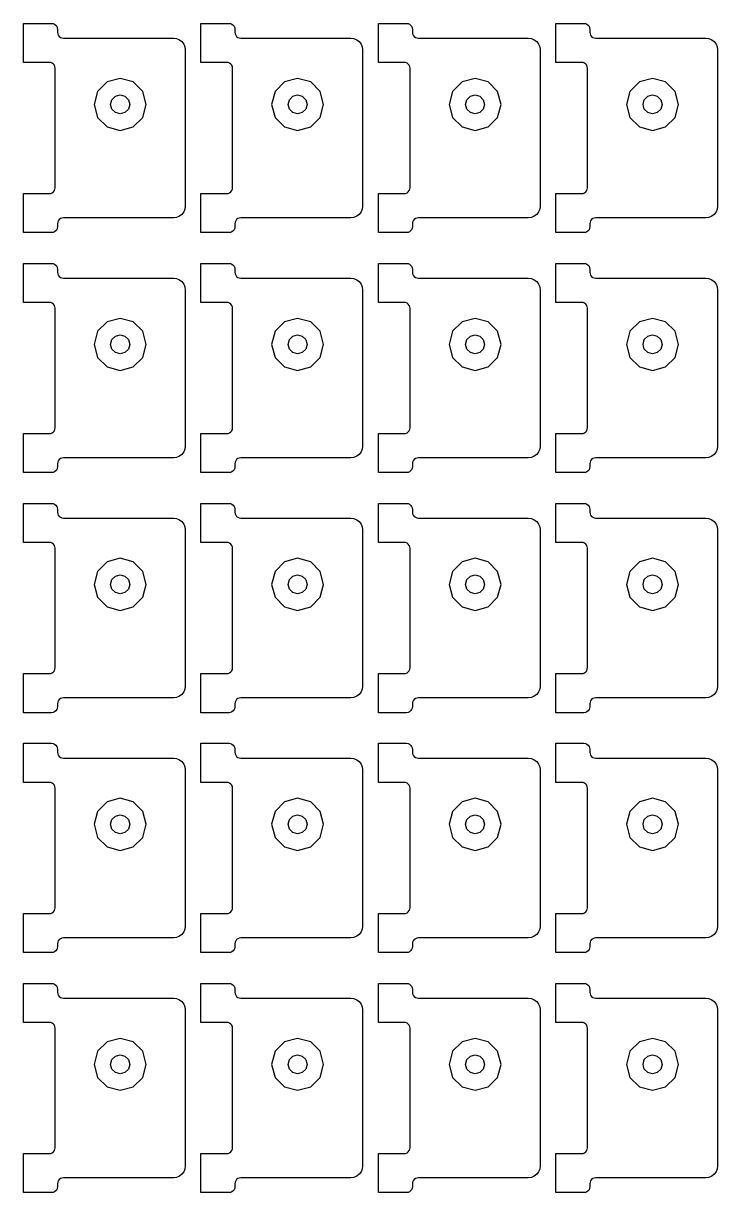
# Model space of a CAD drawing. Extents: x 11 to 212, y 11 to 212.
# Drawn here: x 74.06 to 80.96, y 61.2 to 72.84 of the extents above; entities that cross this region are included whole.
import ezdxf

# ---------------------------------------------------------------- set-up
doc = ezdxf.new("R2010")
doc.units = 0
doc.layers.add('G', color=7, linetype='continuous')

msp = doc.modelspace()

# ---------------------------------------------------------------- linework, layer by layer
at = {"layer": 'G'}
for points in [[(74.318, 71.141), (74.333, 71.143), (74.347, 71.149), (74.359, 71.158), (74.369, 71.171), (74.374, 71.185), (74.376, 71.2), (74.376, 72.388), (74.374, 72.403), (74.369, 72.418), (74.359, 72.43), (74.347, 72.439), (74.333, 72.445), (74.318, 72.447), (74.061, 72.447), (74.061, 72.835), (74.341, 72.835), (74.356, 72.833), (74.371, 72.827), (74.383, 72.818), (74.392, 72.806), (74.398, 72.792), (74.4, 72.776), (74.4, 72.747), (74.402, 72.732), (74.408, 72.718), (74.417, 72.705), (74.429, 72.696), (74.444, 72.69), (74.459, 72.688), (75.553, 72.688), (75.583, 72.684), (75.612, 72.672), (75.636, 72.654), (75.655, 72.629), (75.667, 72.601), (75.671, 72.571), (75.671, 71.018), (75.667, 70.987), (75.655, 70.959), (75.636, 70.934), (75.612, 70.916), (75.583, 70.904), (75.553, 70.9), (74.459, 70.9), (74.444, 70.898), (74.429, 70.892), (74.417, 70.883), (74.408, 70.871), (74.402, 70.856), (74.4, 70.841), (74.4, 70.812), (74.398, 70.797), (74.392, 70.782), (74.383, 70.77), (74.371, 70.761), (74.356, 70.755), (74.341, 70.753), (74.061, 70.753), (74.061, 71.141)], [(76.082, 71.141), (76.098, 71.143), (76.112, 71.149), (76.124, 71.158), (76.133, 71.171), (76.139, 71.185), (76.141, 71.2), (76.141, 72.388), (76.139, 72.403), (76.133, 72.418), (76.124, 72.43), (76.112, 72.439), (76.098, 72.445), (76.082, 72.447), (75.826, 72.447), (75.826, 72.835), (76.106, 72.835), (76.121, 72.833), (76.135, 72.827), (76.147, 72.818), (76.157, 72.806), (76.163, 72.792), (76.165, 72.776), (76.165, 72.747), (76.167, 72.732), (76.173, 72.718), (76.182, 72.705), (76.194, 72.696), (76.208, 72.69), (76.224, 72.688), (77.318, 72.688), (77.348, 72.684), (77.376, 72.672), (77.401, 72.654), (77.42, 72.629), (77.431, 72.601), (77.435, 72.571), (77.435, 71.018), (77.431, 70.987), (77.42, 70.959), (77.401, 70.934), (77.376, 70.916), (77.348, 70.904), (77.318, 70.9), (76.224, 70.9), (76.208, 70.898), (76.194, 70.892), (76.182, 70.883), (76.173, 70.871), (76.167, 70.856), (76.165, 70.841), (76.165, 70.812), (76.163, 70.797), (76.157, 70.782), (76.147, 70.77), (76.135, 70.761), (76.121, 70.755), (76.106, 70.753), (75.826, 70.753), (75.826, 71.141)], [(77.847, 71.141), (77.862, 71.143), (77.876, 71.149), (77.889, 71.158), (77.898, 71.171), (77.904, 71.185), (77.906, 71.2), (77.906, 72.388), (77.904, 72.403), (77.898, 72.418), (77.889, 72.43), (77.876, 72.439), (77.862, 72.445), (77.847, 72.447), (77.591, 72.447), (77.591, 72.835), (77.871, 72.835), (77.886, 72.833), (77.9, 72.827), (77.912, 72.818), (77.922, 72.806), (77.927, 72.792), (77.929, 72.776), (77.929, 72.747), (77.931, 72.732), (77.937, 72.718), (77.947, 72.705), (77.959, 72.696), (77.973, 72.69), (77.988, 72.688), (79.082, 72.688), (79.113, 72.684), (79.141, 72.672), (79.166, 72.654), (79.184, 72.629), (79.196, 72.601), (79.2, 72.571), (79.2, 71.018), (79.196, 70.987), (79.184, 70.959), (79.166, 70.934), (79.141, 70.916), (79.113, 70.904), (79.082, 70.9), (77.988, 70.9), (77.973, 70.898), (77.959, 70.892), (77.947, 70.883), (77.937, 70.871), (77.931, 70.856), (77.929, 70.841), (77.929, 70.812), (77.927, 70.797), (77.922, 70.782), (77.912, 70.77), (77.9, 70.761), (77.886, 70.755), (77.871, 70.753), (77.591, 70.753), (77.591, 71.141)], [(79.612, 71.141), (79.627, 71.143), (79.641, 71.149), (79.653, 71.158), (79.663, 71.171), (79.669, 71.185), (79.671, 71.2), (79.671, 72.388), (79.669, 72.403), (79.663, 72.418), (79.653, 72.43), (79.641, 72.439), (79.627, 72.445), (79.612, 72.447), (79.355, 72.447), (79.355, 72.835), (79.635, 72.835), (79.651, 72.833), (79.665, 72.827), (79.677, 72.818), (79.686, 72.806), (79.692, 72.792), (79.694, 72.776), (79.694, 72.747), (79.696, 72.732), (79.702, 72.718), (79.711, 72.705), (79.724, 72.696), (79.738, 72.69), (79.753, 72.688), (80.847, 72.688), (80.878, 72.684), (80.906, 72.672), (80.93, 72.654), (80.949, 72.629), (80.961, 72.601), (80.965, 72.571), (80.965, 71.018), (80.961, 70.987), (80.949, 70.959), (80.93, 70.934), (80.906, 70.916), (80.878, 70.904), (80.847, 70.9), (79.753, 70.9), (79.738, 70.898), (79.724, 70.892), (79.711, 70.883), (79.702, 70.871), (79.696, 70.856), (79.694, 70.841), (79.694, 70.812), (79.692, 70.797), (79.686, 70.782), (79.677, 70.77), (79.665, 70.761), (79.651, 70.755), (79.635, 70.753), (79.355, 70.753), (79.355, 71.141)], [(75.248, 71.9), (75.282, 72.029), (75.248, 72.159), (75.153, 72.254), (75.024, 72.288), (74.894, 72.254), (74.799, 72.159), (74.765, 72.029), (74.799, 71.9), (74.894, 71.805), (75.024, 71.771), (75.153, 71.805)], [(77.012, 71.9), (77.047, 72.029), (77.012, 72.159), (76.918, 72.254), (76.788, 72.288), (76.659, 72.254), (76.564, 72.159), (76.529, 72.029), (76.564, 71.9), (76.659, 71.805), (76.788, 71.771), (76.918, 71.805)], [(78.777, 71.9), (78.812, 72.029), (78.777, 72.159), (78.682, 72.254), (78.553, 72.288), (78.424, 72.254), (78.329, 72.159), (78.294, 72.029), (78.329, 71.9), (78.424, 71.805), (78.553, 71.771), (78.682, 71.805)], [(80.542, 71.9), (80.576, 72.029), (80.542, 72.159), (80.447, 72.254), (80.318, 72.288), (80.188, 72.254), (80.093, 72.159), (80.059, 72.029), (80.093, 71.9), (80.188, 71.805), (80.318, 71.771), (80.447, 71.805)], [(75.118, 72.029), (75.105, 71.982), (75.071, 71.948), (75.024, 71.935), (74.976, 71.948), (74.942, 71.982), (74.929, 72.029), (74.942, 72.076), (74.976, 72.111), (75.024, 72.124), (75.071, 72.111), (75.105, 72.076)], [(76.882, 72.029), (76.87, 71.982), (76.835, 71.948), (76.788, 71.935), (76.741, 71.948), (76.707, 71.982), (76.694, 72.029), (76.707, 72.076), (76.741, 72.111), (76.788, 72.124), (76.835, 72.111), (76.87, 72.076)], [(78.647, 72.029), (78.634, 71.982), (78.6, 71.948), (78.553, 71.935), (78.506, 71.948), (78.471, 71.982), (78.459, 72.029), (78.471, 72.076), (78.506, 72.111), (78.553, 72.124), (78.6, 72.111), (78.634, 72.076)], [(80.412, 72.029), (80.399, 71.982), (80.365, 71.948), (80.318, 71.935), (80.271, 71.948), (80.236, 71.982), (80.224, 72.029), (80.236, 72.076), (80.271, 72.111), (80.318, 72.124), (80.365, 72.111), (80.399, 72.076)], [(74.318, 68.753), (74.333, 68.755), (74.347, 68.761), (74.359, 68.77), (74.369, 68.782), (74.374, 68.797), (74.376, 68.812), (74.376, 70), (74.374, 70.015), (74.369, 70.029), (74.359, 70.042), (74.347, 70.051), (74.333, 70.057), (74.318, 70.059), (74.061, 70.059), (74.061, 70.447), (74.341, 70.447), (74.356, 70.445), (74.371, 70.439), (74.383, 70.43), (74.392, 70.418), (74.398, 70.403), (74.4, 70.388), (74.4, 70.359), (74.402, 70.344), (74.408, 70.329), (74.417, 70.317), (74.429, 70.308), (74.444, 70.302), (74.459, 70.3), (75.553, 70.3), (75.583, 70.296), (75.612, 70.284), (75.636, 70.266), (75.655, 70.241), (75.667, 70.213), (75.671, 70.182), (75.671, 68.629), (75.667, 68.599), (75.655, 68.571), (75.636, 68.546), (75.612, 68.528), (75.583, 68.516), (75.553, 68.512), (74.459, 68.512), (74.444, 68.51), (74.429, 68.504), (74.417, 68.495), (74.408, 68.482), (74.402, 68.468), (74.4, 68.453), (74.4, 68.424), (74.398, 68.408), (74.392, 68.394), (74.383, 68.382), (74.371, 68.373), (74.356, 68.367), (74.341, 68.365), (74.061, 68.365), (74.061, 68.753)], [(76.082, 68.753), (76.098, 68.755), (76.112, 68.761), (76.124, 68.77), (76.133, 68.782), (76.139, 68.797), (76.141, 68.812), (76.141, 70), (76.139, 70.015), (76.133, 70.029), (76.124, 70.042), (76.112, 70.051), (76.098, 70.057), (76.082, 70.059), (75.826, 70.059), (75.826, 70.447), (76.106, 70.447), (76.121, 70.445), (76.135, 70.439), (76.147, 70.43), (76.157, 70.418), (76.163, 70.403), (76.165, 70.388), (76.165, 70.359), (76.167, 70.344), (76.173, 70.329), (76.182, 70.317), (76.194, 70.308), (76.208, 70.302), (76.224, 70.3), (77.318, 70.3), (77.348, 70.296), (77.376, 70.284), (77.401, 70.266), (77.42, 70.241), (77.431, 70.213), (77.435, 70.182), (77.435, 68.629), (77.431, 68.599), (77.42, 68.571), (77.401, 68.546), (77.376, 68.528), (77.348, 68.516), (77.318, 68.512), (76.224, 68.512), (76.208, 68.51), (76.194, 68.504), (76.182, 68.495), (76.173, 68.482), (76.167, 68.468), (76.165, 68.453), (76.165, 68.424), (76.163, 68.408), (76.157, 68.394), (76.147, 68.382), (76.135, 68.373), (76.121, 68.367), (76.106, 68.365), (75.826, 68.365), (75.826, 68.753)], [(77.847, 68.753), (77.862, 68.755), (77.876, 68.761), (77.889, 68.77), (77.898, 68.782), (77.904, 68.797), (77.906, 68.812), (77.906, 70), (77.904, 70.015), (77.898, 70.029), (77.889, 70.042), (77.876, 70.051), (77.862, 70.057), (77.847, 70.059), (77.591, 70.059), (77.591, 70.447), (77.871, 70.447), (77.886, 70.445), (77.9, 70.439), (77.912, 70.43), (77.922, 70.418), (77.927, 70.403), (77.929, 70.388), (77.929, 70.359), (77.931, 70.344), (77.937, 70.329), (77.947, 70.317), (77.959, 70.308), (77.973, 70.302), (77.988, 70.3), (79.082, 70.3), (79.113, 70.296), (79.141, 70.284), (79.166, 70.266), (79.184, 70.241), (79.196, 70.213), (79.2, 70.182), (79.2, 68.629), (79.196, 68.599), (79.184, 68.571), (79.166, 68.546), (79.141, 68.528), (79.113, 68.516), (79.082, 68.512), (77.988, 68.512), (77.973, 68.51), (77.959, 68.504), (77.947, 68.495), (77.937, 68.482), (77.931, 68.468), (77.929, 68.453), (77.929, 68.424), (77.927, 68.408), (77.922, 68.394), (77.912, 68.382), (77.9, 68.373), (77.886, 68.367), (77.871, 68.365), (77.591, 68.365), (77.591, 68.753)], [(79.612, 68.753), (79.627, 68.755), (79.641, 68.761), (79.653, 68.77), (79.663, 68.782), (79.669, 68.797), (79.671, 68.812), (79.671, 70), (79.669, 70.015), (79.663, 70.029), (79.653, 70.042), (79.641, 70.051), (79.627, 70.057), (79.612, 70.059), (79.355, 70.059), (79.355, 70.447), (79.635, 70.447), (79.651, 70.445), (79.665, 70.439), (79.677, 70.43), (79.686, 70.418), (79.692, 70.403), (79.694, 70.388), (79.694, 70.359), (79.696, 70.344), (79.702, 70.329), (79.711, 70.317), (79.724, 70.308), (79.738, 70.302), (79.753, 70.3), (80.847, 70.3), (80.878, 70.296), (80.906, 70.284), (80.93, 70.266), (80.949, 70.241), (80.961, 70.213), (80.965, 70.182), (80.965, 68.629), (80.961, 68.599), (80.949, 68.571), (80.93, 68.546), (80.906, 68.528), (80.878, 68.516), (80.847, 68.512), (79.753, 68.512), (79.738, 68.51), (79.724, 68.504), (79.711, 68.495), (79.702, 68.482), (79.696, 68.468), (79.694, 68.453), (79.694, 68.424), (79.692, 68.408), (79.686, 68.394), (79.677, 68.382), (79.665, 68.373), (79.651, 68.367), (79.635, 68.365), (79.355, 68.365), (79.355, 68.753)], [(75.248, 69.512), (75.282, 69.641), (75.248, 69.771), (75.153, 69.865), (75.024, 69.9), (74.894, 69.865), (74.799, 69.771), (74.765, 69.641), (74.799, 69.512), (74.894, 69.417), (75.024, 69.382), (75.153, 69.417)], [(77.012, 69.512), (77.047, 69.641), (77.012, 69.771), (76.918, 69.865), (76.788, 69.9), (76.659, 69.865), (76.564, 69.771), (76.529, 69.641), (76.564, 69.512), (76.659, 69.417), (76.788, 69.382), (76.918, 69.417)], [(78.777, 69.512), (78.812, 69.641), (78.777, 69.771), (78.682, 69.865), (78.553, 69.9), (78.424, 69.865), (78.329, 69.771), (78.294, 69.641), (78.329, 69.512), (78.424, 69.417), (78.553, 69.382), (78.682, 69.417)], [(80.542, 69.512), (80.576, 69.641), (80.542, 69.771), (80.447, 69.865), (80.318, 69.9), (80.188, 69.865), (80.093, 69.771), (80.059, 69.641), (80.093, 69.512), (80.188, 69.417), (80.318, 69.382), (80.447, 69.417)], [(75.118, 69.641), (75.105, 69.594), (75.071, 69.56), (75.024, 69.547), (74.976, 69.56), (74.942, 69.594), (74.929, 69.641), (74.942, 69.688), (74.976, 69.723), (75.024, 69.735), (75.071, 69.723), (75.105, 69.688)], [(76.882, 69.641), (76.87, 69.594), (76.835, 69.56), (76.788, 69.547), (76.741, 69.56), (76.707, 69.594), (76.694, 69.641), (76.707, 69.688), (76.741, 69.723), (76.788, 69.735), (76.835, 69.723), (76.87, 69.688)], [(78.647, 69.641), (78.634, 69.594), (78.6, 69.56), (78.553, 69.547), (78.506, 69.56), (78.471, 69.594), (78.459, 69.641), (78.471, 69.688), (78.506, 69.723), (78.553, 69.735), (78.6, 69.723), (78.634, 69.688)], [(80.412, 69.641), (80.399, 69.594), (80.365, 69.56), (80.318, 69.547), (80.271, 69.56), (80.236, 69.594), (80.224, 69.641), (80.236, 69.688), (80.271, 69.723), (80.318, 69.735), (80.365, 69.723), (80.399, 69.688)], [(74.318, 66.365), (74.333, 66.367), (74.347, 66.373), (74.359, 66.382), (74.369, 66.394), (74.374, 66.408), (74.376, 66.424), (74.376, 67.612), (74.374, 67.627), (74.369, 67.641), (74.359, 67.653), (74.347, 67.663), (74.333, 67.669), (74.318, 67.671), (74.061, 67.671), (74.061, 68.059), (74.341, 68.059), (74.356, 68.057), (74.371, 68.051), (74.383, 68.042), (74.392, 68.029), (74.398, 68.015), (74.4, 68), (74.4, 67.971), (74.402, 67.955), (74.408, 67.941), (74.417, 67.929), (74.429, 67.92), (74.444, 67.914), (74.459, 67.912), (75.553, 67.912), (75.583, 67.908), (75.612, 67.896), (75.636, 67.877), (75.655, 67.853), (75.667, 67.825), (75.671, 67.794), (75.671, 66.241), (75.667, 66.211), (75.655, 66.182), (75.636, 66.158), (75.612, 66.139), (75.583, 66.128), (75.553, 66.124), (74.459, 66.124), (74.444, 66.122), (74.429, 66.116), (74.417, 66.106), (74.408, 66.094), (74.402, 66.08), (74.4, 66.065), (74.4, 66.035), (74.398, 66.02), (74.392, 66.006), (74.383, 65.994), (74.371, 65.984), (74.356, 65.978), (74.341, 65.976), (74.061, 65.976), (74.061, 66.365)], [(76.082, 66.365), (76.098, 66.367), (76.112, 66.373), (76.124, 66.382), (76.133, 66.394), (76.139, 66.408), (76.141, 66.424), (76.141, 67.612), (76.139, 67.627), (76.133, 67.641), (76.124, 67.653), (76.112, 67.663), (76.098, 67.669), (76.082, 67.671), (75.826, 67.671), (75.826, 68.059), (76.106, 68.059), (76.121, 68.057), (76.135, 68.051), (76.147, 68.042), (76.157, 68.029), (76.163, 68.015), (76.165, 68), (76.165, 67.971), (76.167, 67.955), (76.173, 67.941), (76.182, 67.929), (76.194, 67.92), (76.208, 67.914), (76.224, 67.912), (77.318, 67.912), (77.348, 67.908), (77.376, 67.896), (77.401, 67.877), (77.42, 67.853), (77.431, 67.825), (77.435, 67.794), (77.435, 66.241), (77.431, 66.211), (77.42, 66.182), (77.401, 66.158), (77.376, 66.139), (77.348, 66.128), (77.318, 66.124), (76.224, 66.124), (76.208, 66.122), (76.194, 66.116), (76.182, 66.106), (76.173, 66.094), (76.167, 66.08), (76.165, 66.065), (76.165, 66.035), (76.163, 66.02), (76.157, 66.006), (76.147, 65.994), (76.135, 65.984), (76.121, 65.978), (76.106, 65.976), (75.826, 65.976), (75.826, 66.365)], [(77.847, 66.365), (77.862, 66.367), (77.876, 66.373), (77.889, 66.382), (77.898, 66.394), (77.904, 66.408), (77.906, 66.424), (77.906, 67.612), (77.904, 67.627), (77.898, 67.641), (77.889, 67.653), (77.876, 67.663), (77.862, 67.669), (77.847, 67.671), (77.591, 67.671), (77.591, 68.059), (77.871, 68.059), (77.886, 68.057), (77.9, 68.051), (77.912, 68.042), (77.922, 68.029), (77.927, 68.015), (77.929, 68), (77.929, 67.971), (77.931, 67.955), (77.937, 67.941), (77.947, 67.929), (77.959, 67.92), (77.973, 67.914), (77.988, 67.912), (79.082, 67.912), (79.113, 67.908), (79.141, 67.896), (79.166, 67.877), (79.184, 67.853), (79.196, 67.825), (79.2, 67.794), (79.2, 66.241), (79.196, 66.211), (79.184, 66.182), (79.166, 66.158), (79.141, 66.139), (79.113, 66.128), (79.082, 66.124), (77.988, 66.124), (77.973, 66.122), (77.959, 66.116), (77.947, 66.106), (77.937, 66.094), (77.931, 66.08), (77.929, 66.065), (77.929, 66.035), (77.927, 66.02), (77.922, 66.006), (77.912, 65.994), (77.9, 65.984), (77.886, 65.978), (77.871, 65.976), (77.591, 65.976), (77.591, 66.365)], [(79.612, 66.365), (79.627, 66.367), (79.641, 66.373), (79.653, 66.382), (79.663, 66.394), (79.669, 66.408), (79.671, 66.424), (79.671, 67.612), (79.669, 67.627), (79.663, 67.641), (79.653, 67.653), (79.641, 67.663), (79.627, 67.669), (79.612, 67.671), (79.355, 67.671), (79.355, 68.059), (79.635, 68.059), (79.651, 68.057), (79.665, 68.051), (79.677, 68.042), (79.686, 68.029), (79.692, 68.015), (79.694, 68), (79.694, 67.971), (79.696, 67.955), (79.702, 67.941), (79.711, 67.929), (79.724, 67.92), (79.738, 67.914), (79.753, 67.912), (80.847, 67.912), (80.878, 67.908), (80.906, 67.896), (80.93, 67.877), (80.949, 67.853), (80.961, 67.825), (80.965, 67.794), (80.965, 66.241), (80.961, 66.211), (80.949, 66.182), (80.93, 66.158), (80.906, 66.139), (80.878, 66.128), (80.847, 66.124), (79.753, 66.124), (79.738, 66.122), (79.724, 66.116), (79.711, 66.106), (79.702, 66.094), (79.696, 66.08), (79.694, 66.065), (79.694, 66.035), (79.692, 66.02), (79.686, 66.006), (79.677, 65.994), (79.665, 65.984), (79.651, 65.978), (79.635, 65.976), (79.355, 65.976), (79.355, 66.365)], [(75.248, 67.124), (75.282, 67.253), (75.248, 67.382), (75.153, 67.477), (75.024, 67.512), (74.894, 67.477), (74.799, 67.382), (74.765, 67.253), (74.799, 67.124), (74.894, 67.029), (75.024, 66.994), (75.153, 67.029)], [(77.012, 67.124), (77.047, 67.253), (77.012, 67.382), (76.918, 67.477), (76.788, 67.512), (76.659, 67.477), (76.564, 67.382), (76.529, 67.253), (76.564, 67.124), (76.659, 67.029), (76.788, 66.994), (76.918, 67.029)], [(78.777, 67.124), (78.812, 67.253), (78.777, 67.382), (78.682, 67.477), (78.553, 67.512), (78.424, 67.477), (78.329, 67.382), (78.294, 67.253), (78.329, 67.124), (78.424, 67.029), (78.553, 66.994), (78.682, 67.029)], [(80.542, 67.124), (80.576, 67.253), (80.542, 67.382), (80.447, 67.477), (80.318, 67.512), (80.188, 67.477), (80.093, 67.382), (80.059, 67.253), (80.093, 67.124), (80.188, 67.029), (80.318, 66.994), (80.447, 67.029)], [(75.118, 67.253), (75.105, 67.206), (75.071, 67.171), (75.024, 67.159), (74.976, 67.171), (74.942, 67.206), (74.929, 67.253), (74.942, 67.3), (74.976, 67.334), (75.024, 67.347), (75.071, 67.334), (75.105, 67.3)], [(76.882, 67.253), (76.87, 67.206), (76.835, 67.171), (76.788, 67.159), (76.741, 67.171), (76.707, 67.206), (76.694, 67.253), (76.707, 67.3), (76.741, 67.334), (76.788, 67.347), (76.835, 67.334), (76.87, 67.3)], [(78.647, 67.253), (78.634, 67.206), (78.6, 67.171), (78.553, 67.159), (78.506, 67.171), (78.471, 67.206), (78.459, 67.253), (78.471, 67.3), (78.506, 67.334), (78.553, 67.347), (78.6, 67.334), (78.634, 67.3)], [(80.412, 67.253), (80.399, 67.206), (80.365, 67.171), (80.318, 67.159), (80.271, 67.171), (80.236, 67.206), (80.224, 67.253), (80.236, 67.3), (80.271, 67.334), (80.318, 67.347), (80.365, 67.334), (80.399, 67.3)], [(74.318, 63.976), (74.333, 63.978), (74.347, 63.984), (74.359, 63.994), (74.369, 64.006), (74.374, 64.02), (74.376, 64.035), (74.376, 65.224), (74.374, 65.239), (74.369, 65.253), (74.359, 65.265), (74.347, 65.274), (74.333, 65.28), (74.318, 65.282), (74.061, 65.282), (74.061, 65.671), (74.341, 65.671), (74.356, 65.669), (74.371, 65.663), (74.383, 65.653), (74.392, 65.641), (74.398, 65.627), (74.4, 65.612), (74.4, 65.582), (74.402, 65.567), (74.408, 65.553), (74.417, 65.541), (74.429, 65.531), (74.444, 65.526), (74.459, 65.524), (75.553, 65.524), (75.583, 65.52), (75.612, 65.508), (75.636, 65.489), (75.655, 65.465), (75.667, 65.436), (75.671, 65.406), (75.671, 63.853), (75.667, 63.822), (75.655, 63.794), (75.636, 63.77), (75.612, 63.751), (75.583, 63.739), (75.553, 63.735), (74.459, 63.735), (74.444, 63.733), (74.429, 63.727), (74.417, 63.718), (74.408, 63.706), (74.402, 63.692), (74.4, 63.676), (74.4, 63.647), (74.398, 63.632), (74.392, 63.618), (74.383, 63.605), (74.371, 63.596), (74.356, 63.59), (74.341, 63.588), (74.061, 63.588), (74.061, 63.976)], [(76.082, 63.976), (76.098, 63.978), (76.112, 63.984), (76.124, 63.994), (76.133, 64.006), (76.139, 64.02), (76.141, 64.035), (76.141, 65.224), (76.139, 65.239), (76.133, 65.253), (76.124, 65.265), (76.112, 65.274), (76.098, 65.28), (76.082, 65.282), (75.826, 65.282), (75.826, 65.671), (76.106, 65.671), (76.121, 65.669), (76.135, 65.663), (76.147, 65.653), (76.157, 65.641), (76.163, 65.627), (76.165, 65.612), (76.165, 65.582), (76.167, 65.567), (76.173, 65.553), (76.182, 65.541), (76.194, 65.531), (76.208, 65.526), (76.224, 65.524), (77.318, 65.524), (77.348, 65.52), (77.376, 65.508), (77.401, 65.489), (77.42, 65.465), (77.431, 65.436), (77.435, 65.406), (77.435, 63.853), (77.431, 63.822), (77.42, 63.794), (77.401, 63.77), (77.376, 63.751), (77.348, 63.739), (77.318, 63.735), (76.224, 63.735), (76.208, 63.733), (76.194, 63.727), (76.182, 63.718), (76.173, 63.706), (76.167, 63.692), (76.165, 63.676), (76.165, 63.647), (76.163, 63.632), (76.157, 63.618), (76.147, 63.605), (76.135, 63.596), (76.121, 63.59), (76.106, 63.588), (75.826, 63.588), (75.826, 63.976)], [(77.847, 63.976), (77.862, 63.978), (77.876, 63.984), (77.889, 63.994), (77.898, 64.006), (77.904, 64.02), (77.906, 64.035), (77.906, 65.224), (77.904, 65.239), (77.898, 65.253), (77.889, 65.265), (77.876, 65.274), (77.862, 65.28), (77.847, 65.282), (77.591, 65.282), (77.591, 65.671), (77.871, 65.671), (77.886, 65.669), (77.9, 65.663), (77.912, 65.653), (77.922, 65.641), (77.927, 65.627), (77.929, 65.612), (77.929, 65.582), (77.931, 65.567), (77.937, 65.553), (77.947, 65.541), (77.959, 65.531), (77.973, 65.526), (77.988, 65.524), (79.082, 65.524), (79.113, 65.52), (79.141, 65.508), (79.166, 65.489), (79.184, 65.465), (79.196, 65.436), (79.2, 65.406), (79.2, 63.853), (79.196, 63.822), (79.184, 63.794), (79.166, 63.77), (79.141, 63.751), (79.113, 63.739), (79.082, 63.735), (77.988, 63.735), (77.973, 63.733), (77.959, 63.727), (77.947, 63.718), (77.937, 63.706), (77.931, 63.692), (77.929, 63.676), (77.929, 63.647), (77.927, 63.632), (77.922, 63.618), (77.912, 63.605), (77.9, 63.596), (77.886, 63.59), (77.871, 63.588), (77.591, 63.588), (77.591, 63.976)], [(79.612, 63.976), (79.627, 63.978), (79.641, 63.984), (79.653, 63.994), (79.663, 64.006), (79.669, 64.02), (79.671, 64.035), (79.671, 65.224), (79.669, 65.239), (79.663, 65.253), (79.653, 65.265), (79.641, 65.274), (79.627, 65.28), (79.612, 65.282), (79.355, 65.282), (79.355, 65.671), (79.635, 65.671), (79.651, 65.669), (79.665, 65.663), (79.677, 65.653), (79.686, 65.641), (79.692, 65.627), (79.694, 65.612), (79.694, 65.582), (79.696, 65.567), (79.702, 65.553), (79.711, 65.541), (79.724, 65.531), (79.738, 65.526), (79.753, 65.524), (80.847, 65.524), (80.878, 65.52), (80.906, 65.508), (80.93, 65.489), (80.949, 65.465), (80.961, 65.436), (80.965, 65.406), (80.965, 63.853), (80.961, 63.822), (80.949, 63.794), (80.93, 63.77), (80.906, 63.751), (80.878, 63.739), (80.847, 63.735), (79.753, 63.735), (79.738, 63.733), (79.724, 63.727), (79.711, 63.718), (79.702, 63.706), (79.696, 63.692), (79.694, 63.676), (79.694, 63.647), (79.692, 63.632), (79.686, 63.618), (79.677, 63.605), (79.665, 63.596), (79.651, 63.59), (79.635, 63.588), (79.355, 63.588), (79.355, 63.976)], [(75.248, 64.735), (75.282, 64.865), (75.248, 64.994), (75.153, 65.089), (75.024, 65.124), (74.894, 65.089), (74.799, 64.994), (74.765, 64.865), (74.799, 64.735), (74.894, 64.641), (75.024, 64.606), (75.153, 64.641)], [(77.012, 64.735), (77.047, 64.865), (77.012, 64.994), (76.918, 65.089), (76.788, 65.124), (76.659, 65.089), (76.564, 64.994), (76.529, 64.865), (76.564, 64.735), (76.659, 64.641), (76.788, 64.606), (76.918, 64.641)], [(78.777, 64.735), (78.812, 64.865), (78.777, 64.994), (78.682, 65.089), (78.553, 65.124), (78.424, 65.089), (78.329, 64.994), (78.294, 64.865), (78.329, 64.735), (78.424, 64.641), (78.553, 64.606), (78.682, 64.641)], [(80.542, 64.735), (80.576, 64.865), (80.542, 64.994), (80.447, 65.089), (80.318, 65.124), (80.188, 65.089), (80.093, 64.994), (80.059, 64.865), (80.093, 64.735), (80.188, 64.641), (80.318, 64.606), (80.447, 64.641)], [(75.118, 64.865), (75.105, 64.818), (75.071, 64.783), (75.024, 64.771), (74.976, 64.783), (74.942, 64.818), (74.929, 64.865), (74.942, 64.912), (74.976, 64.946), (75.024, 64.959), (75.071, 64.946), (75.105, 64.912)], [(76.882, 64.865), (76.87, 64.818), (76.835, 64.783), (76.788, 64.771), (76.741, 64.783), (76.707, 64.818), (76.694, 64.865), (76.707, 64.912), (76.741, 64.946), (76.788, 64.959), (76.835, 64.946), (76.87, 64.912)], [(78.647, 64.865), (78.634, 64.818), (78.6, 64.783), (78.553, 64.771), (78.506, 64.783), (78.471, 64.818), (78.459, 64.865), (78.471, 64.912), (78.506, 64.946), (78.553, 64.959), (78.6, 64.946), (78.634, 64.912)], [(80.412, 64.865), (80.399, 64.818), (80.365, 64.783), (80.318, 64.771), (80.271, 64.783), (80.236, 64.818), (80.224, 64.865), (80.236, 64.912), (80.271, 64.946), (80.318, 64.959), (80.365, 64.946), (80.399, 64.912)], [(74.318, 61.588), (74.333, 61.59), (74.347, 61.596), (74.359, 61.605), (74.369, 61.618), (74.374, 61.632), (74.376, 61.647), (74.376, 62.835), (74.374, 62.851), (74.369, 62.865), (74.359, 62.877), (74.347, 62.886), (74.333, 62.892), (74.318, 62.894), (74.061, 62.894), (74.061, 63.282), (74.341, 63.282), (74.356, 63.28), (74.371, 63.274), (74.383, 63.265), (74.392, 63.253), (74.398, 63.239), (74.4, 63.224), (74.4, 63.194), (74.402, 63.179), (74.408, 63.165), (74.417, 63.153), (74.429, 63.143), (74.444, 63.137), (74.459, 63.135), (75.553, 63.135), (75.583, 63.131), (75.612, 63.12), (75.636, 63.101), (75.655, 63.076), (75.667, 63.048), (75.671, 63.018), (75.671, 61.465), (75.667, 61.434), (75.655, 61.406), (75.636, 61.382), (75.612, 61.363), (75.583, 61.351), (75.553, 61.347), (74.459, 61.347), (74.444, 61.345), (74.429, 61.339), (74.417, 61.33), (74.408, 61.318), (74.402, 61.303), (74.4, 61.288), (74.4, 61.259), (74.398, 61.244), (74.392, 61.229), (74.383, 61.217), (74.371, 61.208), (74.356, 61.202), (74.341, 61.2), (74.061, 61.2), (74.061, 61.588)], [(76.082, 61.588), (76.098, 61.59), (76.112, 61.596), (76.124, 61.605), (76.133, 61.618), (76.139, 61.632), (76.141, 61.647), (76.141, 62.835), (76.139, 62.851), (76.133, 62.865), (76.124, 62.877), (76.112, 62.886), (76.098, 62.892), (76.082, 62.894), (75.826, 62.894), (75.826, 63.282), (76.106, 63.282), (76.121, 63.28), (76.135, 63.274), (76.147, 63.265), (76.157, 63.253), (76.163, 63.239), (76.165, 63.224), (76.165, 63.194), (76.167, 63.179), (76.173, 63.165), (76.182, 63.153), (76.194, 63.143), (76.208, 63.137), (76.224, 63.135), (77.318, 63.135), (77.348, 63.131), (77.376, 63.12), (77.401, 63.101), (77.42, 63.076), (77.431, 63.048), (77.435, 63.018), (77.435, 61.465), (77.431, 61.434), (77.42, 61.406), (77.401, 61.382), (77.376, 61.363), (77.348, 61.351), (77.318, 61.347), (76.224, 61.347), (76.208, 61.345), (76.194, 61.339), (76.182, 61.33), (76.173, 61.318), (76.167, 61.303), (76.165, 61.288), (76.165, 61.259), (76.163, 61.244), (76.157, 61.229), (76.147, 61.217), (76.135, 61.208), (76.121, 61.202), (76.106, 61.2), (75.826, 61.2), (75.826, 61.588)], [(77.847, 61.588), (77.862, 61.59), (77.876, 61.596), (77.889, 61.605), (77.898, 61.618), (77.904, 61.632), (77.906, 61.647), (77.906, 62.835), (77.904, 62.851), (77.898, 62.865), (77.889, 62.877), (77.876, 62.886), (77.862, 62.892), (77.847, 62.894), (77.591, 62.894), (77.591, 63.282), (77.871, 63.282), (77.886, 63.28), (77.9, 63.274), (77.912, 63.265), (77.922, 63.253), (77.927, 63.239), (77.929, 63.224), (77.929, 63.194), (77.931, 63.179), (77.937, 63.165), (77.947, 63.153), (77.959, 63.143), (77.973, 63.137), (77.988, 63.135), (79.082, 63.135), (79.113, 63.131), (79.141, 63.12), (79.166, 63.101), (79.184, 63.076), (79.196, 63.048), (79.2, 63.018), (79.2, 61.465), (79.196, 61.434), (79.184, 61.406), (79.166, 61.382), (79.141, 61.363), (79.113, 61.351), (79.082, 61.347), (77.988, 61.347), (77.973, 61.345), (77.959, 61.339), (77.947, 61.33), (77.937, 61.318), (77.931, 61.303), (77.929, 61.288), (77.929, 61.259), (77.927, 61.244), (77.922, 61.229), (77.912, 61.217), (77.9, 61.208), (77.886, 61.202), (77.871, 61.2), (77.591, 61.2), (77.591, 61.588)], [(79.612, 61.588), (79.627, 61.59), (79.641, 61.596), (79.653, 61.605), (79.663, 61.618), (79.669, 61.632), (79.671, 61.647), (79.671, 62.835), (79.669, 62.851), (79.663, 62.865), (79.653, 62.877), (79.641, 62.886), (79.627, 62.892), (79.612, 62.894), (79.355, 62.894), (79.355, 63.282), (79.635, 63.282), (79.651, 63.28), (79.665, 63.274), (79.677, 63.265), (79.686, 63.253), (79.692, 63.239), (79.694, 63.224), (79.694, 63.194), (79.696, 63.179), (79.702, 63.165), (79.711, 63.153), (79.724, 63.143), (79.738, 63.137), (79.753, 63.135), (80.847, 63.135), (80.878, 63.131), (80.906, 63.12), (80.93, 63.101), (80.949, 63.076), (80.961, 63.048), (80.965, 63.018), (80.965, 61.465), (80.961, 61.434), (80.949, 61.406), (80.93, 61.382), (80.906, 61.363), (80.878, 61.351), (80.847, 61.347), (79.753, 61.347), (79.738, 61.345), (79.724, 61.339), (79.711, 61.33), (79.702, 61.318), (79.696, 61.303), (79.694, 61.288), (79.694, 61.259), (79.692, 61.244), (79.686, 61.229), (79.677, 61.217), (79.665, 61.208), (79.651, 61.202), (79.635, 61.2), (79.355, 61.2), (79.355, 61.588)], [(75.248, 62.347), (75.282, 62.476), (75.248, 62.606), (75.153, 62.701), (75.024, 62.735), (74.894, 62.701), (74.799, 62.606), (74.765, 62.476), (74.799, 62.347), (74.894, 62.252), (75.024, 62.218), (75.153, 62.252)], [(77.012, 62.347), (77.047, 62.476), (77.012, 62.606), (76.918, 62.701), (76.788, 62.735), (76.659, 62.701), (76.564, 62.606), (76.529, 62.476), (76.564, 62.347), (76.659, 62.252), (76.788, 62.218), (76.918, 62.252)], [(78.777, 62.347), (78.812, 62.476), (78.777, 62.606), (78.682, 62.701), (78.553, 62.735), (78.424, 62.701), (78.329, 62.606), (78.294, 62.476), (78.329, 62.347), (78.424, 62.252), (78.553, 62.218), (78.682, 62.252)], [(80.542, 62.347), (80.576, 62.476), (80.542, 62.606), (80.447, 62.701), (80.318, 62.735), (80.188, 62.701), (80.093, 62.606), (80.059, 62.476), (80.093, 62.347), (80.188, 62.252), (80.318, 62.218), (80.447, 62.252)], [(75.118, 62.476), (75.105, 62.429), (75.071, 62.395), (75.024, 62.382), (74.976, 62.395), (74.942, 62.429), (74.929, 62.476), (74.942, 62.524), (74.976, 62.558), (75.024, 62.571), (75.071, 62.558), (75.105, 62.524)], [(76.882, 62.476), (76.87, 62.429), (76.835, 62.395), (76.788, 62.382), (76.741, 62.395), (76.707, 62.429), (76.694, 62.476), (76.707, 62.524), (76.741, 62.558), (76.788, 62.571), (76.835, 62.558), (76.87, 62.524)], [(78.647, 62.476), (78.634, 62.429), (78.6, 62.395), (78.553, 62.382), (78.506, 62.395), (78.471, 62.429), (78.459, 62.476), (78.471, 62.524), (78.506, 62.558), (78.553, 62.571), (78.6, 62.558), (78.634, 62.524)], [(80.412, 62.476), (80.399, 62.429), (80.365, 62.395), (80.318, 62.382), (80.271, 62.395), (80.236, 62.429), (80.224, 62.476), (80.236, 62.524), (80.271, 62.558), (80.318, 62.571), (80.365, 62.558), (80.399, 62.524)]]:
    msp.add_lwpolyline(points, close=True, dxfattribs=at)

doc.saveas('drawing.dxf')
